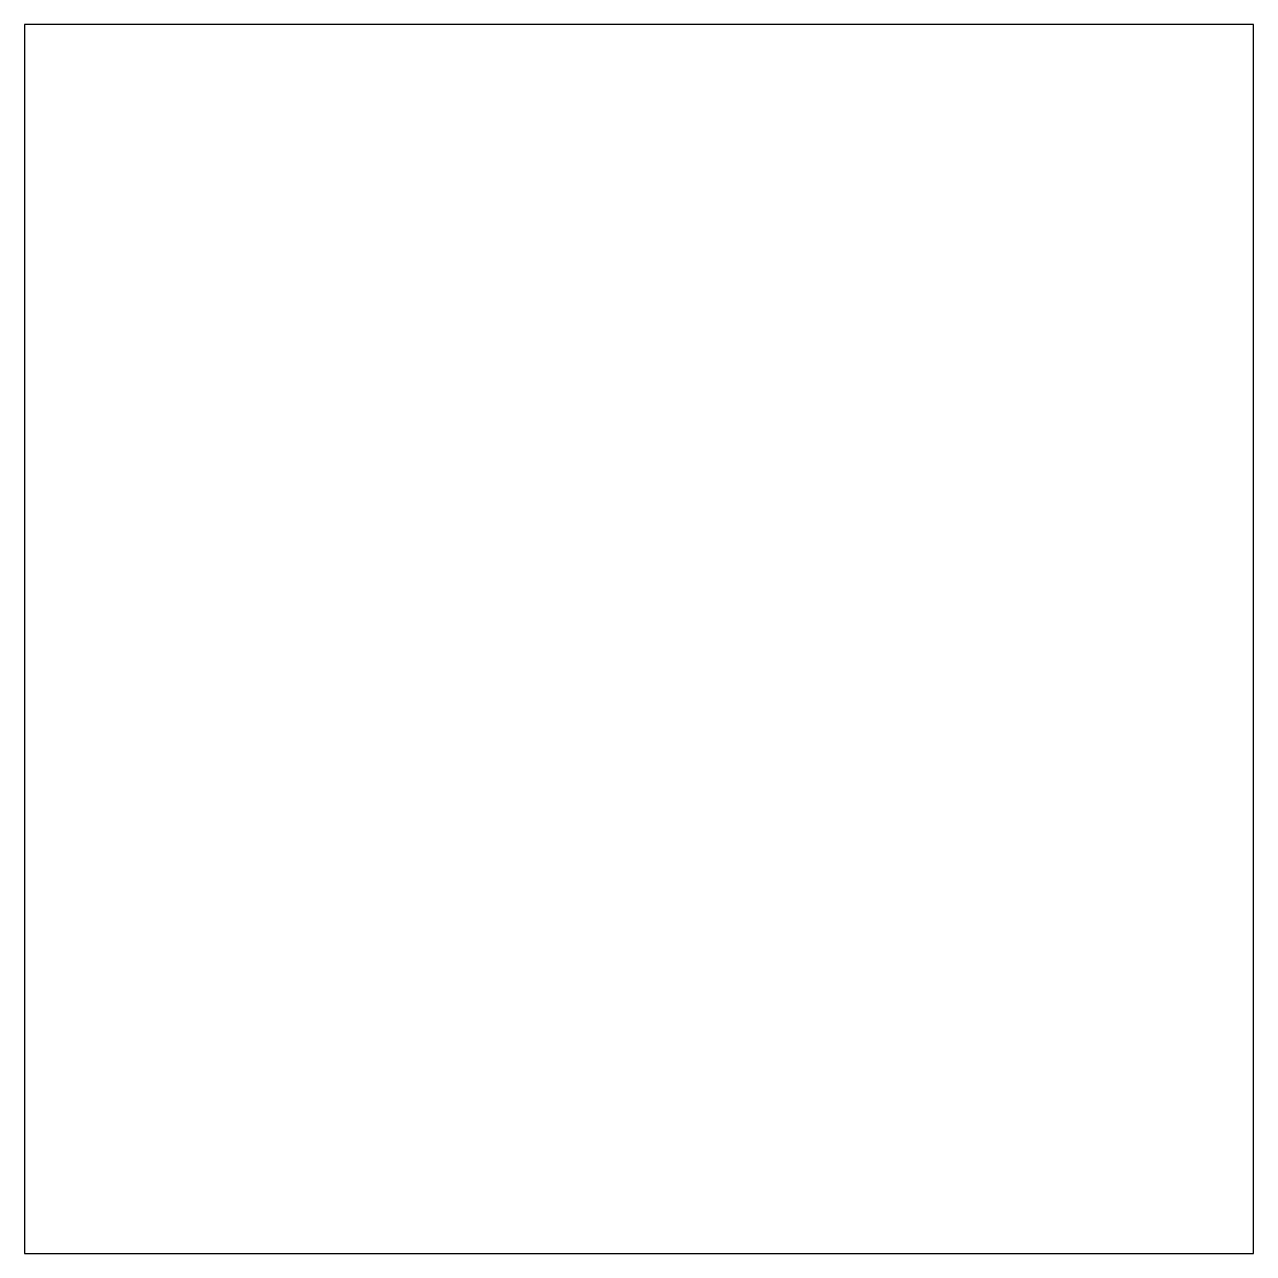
# Model space of a CAD drawing. Header units: millimetres. Extents: x -172 to 133, y -175 to 130.
import ezdxf

# ---------------------------------------------------------------- set-up
doc = ezdxf.new("R2010")
doc.units = ezdxf.units.MM
doc.layers.get('0').update_dxf_attribs({"linetype": 'CONTINUOUS'})

msp = doc.modelspace()

# ---------------------------------------------------------------- linework, layer by layer
msp.add_lwpolyline([(-172.02, -175.02), (132.78, -175.02), (132.78, 129.78), (-172.02, 129.78)], close=True)

doc.saveas('drawing.dxf')
